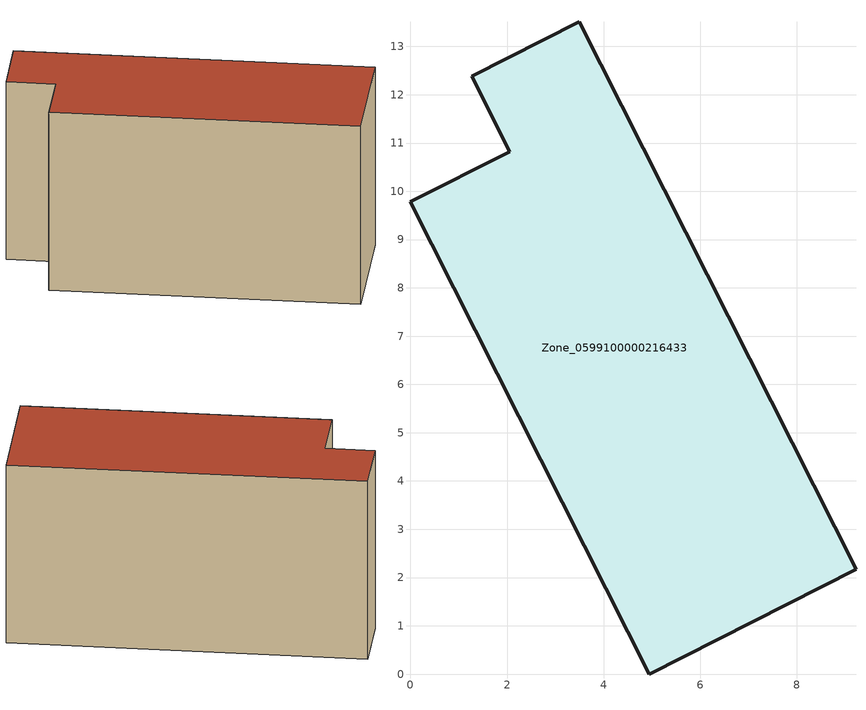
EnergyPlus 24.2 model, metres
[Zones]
Zone_0599100000216433
 floor ground (C_G): 9.23,2.17 4.95,0 0,9.78 2.06,10.82 1.27,12.38 3.5,13.51 z0
 wall outside (C_F): 4.95,0 9.23,2.17 3.5,13.51 1.27,12.38 2.06,10.82 0,9.78 4.95,0 z0:6.89
 roof outside (C_R): 0,9.78 4.95,0 9.23,2.17 3.5,13.51 1.27,12.38 2.06,10.82 z6.89
[BUILDING]
Pand.0599100000216433: North Axis=0; Terrain=City; Loads Convergence Tolerance Value=0.04; Temperature Convergence Tolerance Value=0.4; Solar Distribution=FullExterior; Maximum Number of Warmup Days=25; Minimum Number of Warmup Days=1
[Site:Location]
Rotterdam.The.Hague.AP_ZH_NLD Design_Conditions: Latitude=51.96; Longitude=4.45; Time Zone=1; Elevation=-4.5
[SITE:GROUNDTEMPERATURE:BUILDINGSURFACE]
18, 18, 18, 18, 18, 18, 18, 18, 18, 18, 18, 18
[MATERIAL] Thermal Absorptance=0.9; Solar Absorptance=0.7; Visible Absorptance=0.7
Name | Roughness | Thickness | Conductivity | Density | Specific Heat
G.TI.1992-2005 | MediumSmooth | 0.15 | 0.06 | 540 | 1210
F.TI.1992-2005 | Rough | 0.3 | 0.12 | 1920 | 840
R.TI.1992-2005 | MediumRough | 0.2 | 0.08 | 1500 | 1000
[CONSTRUCTION]
C_G: G.TI.1992-2005
C_F: F.TI.1992-2005
C_R: R.TI.1992-2005
[ZONE]
Zone_0599100000216433: Type=1; Multiplier=1; Ceiling Height=Autocalculate; Volume=Autocalculate; Floor Area=autocalculate; Part of Total Floor Area=Yes
[ZONEINFILTRATION:DESIGNFLOWRATE]
Infil_Zone_0599100000216433: Zone or ZoneList or Space or SpaceList=Zone_0599100000216433; Schedule=AlwaysOn; Design Flow Rate Calculation Method=Flow/Area; Flow Rate per Floor Area=0.0015; Constant Term Coefficient=1; Temperature Term Coefficient=0; Velocity Term Coefficient=0; Velocity Squared Term Coefficient=0
[HVACTEMPLATE:ZONE:IDEALLOADSAIRSYSTEM]
Zone_0599100000216433: Maximum Heating Supply Air Temperature=50; Minimum Cooling Supply Air Temperature=13; Maximum Heating Supply Air Humidity Ratio=0.0156; Minimum Cooling Supply Air Humidity Ratio=0.0077; Heating Limit=NoLimit; Cooling Limit=NoLimit; Dehumidification Control Type=ConstantSensibleHeatRatio; Cooling Sensible Heat Ratio=0.7; Dehumidification Setpoint=60; Humidification Control Type=None; Humidification Setpoint=30; Outdoor Air Method=None; Outdoor Air Flow Rate per Person=0.00944; Outdoor Air Flow Rate per Zone Floor Area=0; Outdoor Air Flow Rate per Zone=0; Demand Controlled Ventilation Type=None; Outdoor Air Economizer Type=NoEconomizer; Heat Recovery Type=None; Sensible Heat Recovery Effectiveness=0.7; Latent Heat Recovery Effectiveness=0.65
[ZONECONTROL:THERMOSTAT]
ThermostatControl_Zone_0599100000216433: Zone or ZoneList=Zone_0599100000216433; Control Type Schedule=DualSetpointControlType; Control 1=Thermostat_Zone_0599100000216433; Temperature Difference Between Cutout And Setpoint=0
[THERMOSTATSETPOINT:DUALSETPOINT]
Thermostat_Zone_0599100000216433: Heating Setpoint Temperature Schedule=HeatingSetpoint_Zone_0599100000216433; Cooling Setpoint Temperature Schedule=CoolingSetpoint_Zone_0599100000216433
[SCHEDULE:COMPACT]
HeatingSetpoint_Zone_0599100000216433: Through: 12/31, For: AllDays, Until: 24:00, 21
CoolingSetpoint_Zone_0599100000216433: Through: 12/31, For: AllDays, Until: 24:00, 24
DualSetpointControlType: Through: 12/31, For: AllDays, Until: 24:00, 4
AlwaysOn: Through: 12/31, For: AllDays, Until: 24:00, 1
